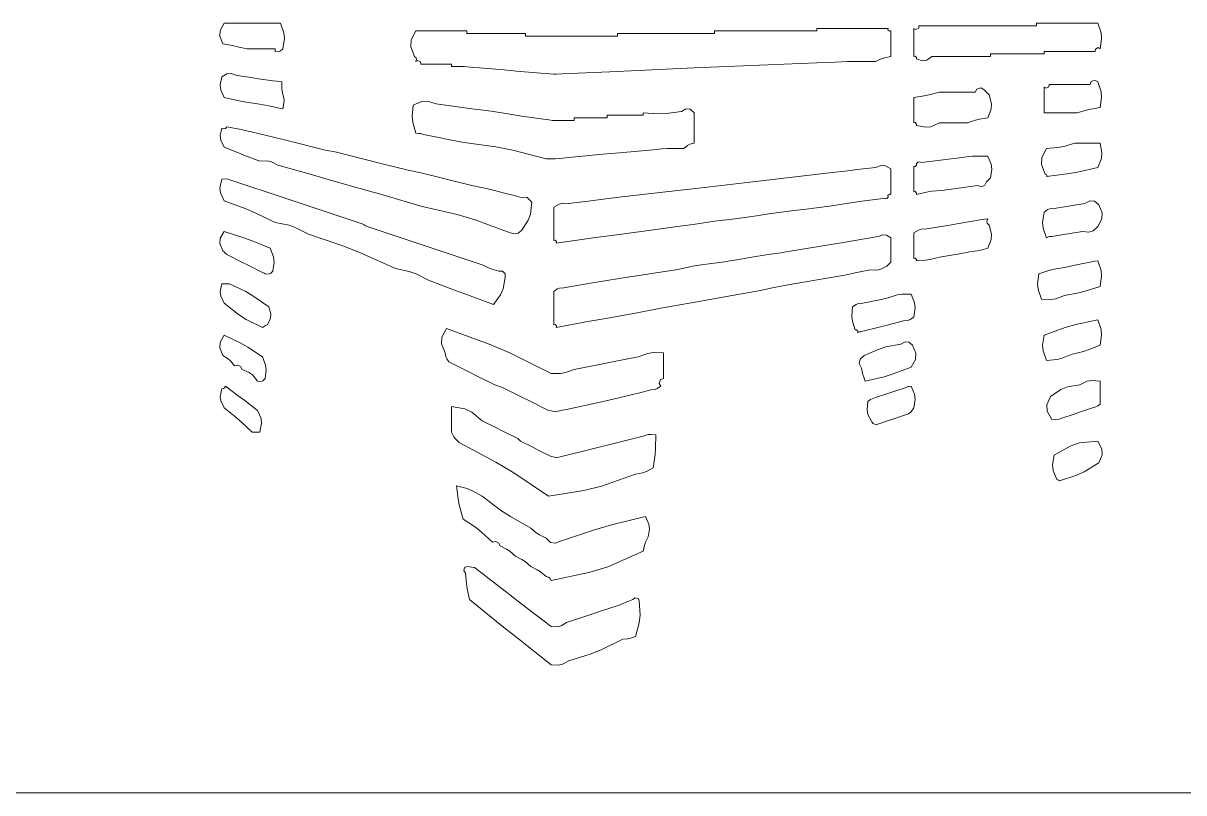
# Model space of a CAD drawing. Header units: millimetres. Extents: x 83639 to 85739, y 1568 to 3511.
# Drawn here: x 84978 to 85032.4, y 1568.1 to 1604.1 of the extents above; entities that cross this region are included whole.
import ezdxf

# ---------------------------------------------------------------- set-up
doc = ezdxf.new("R2010")
doc.units = ezdxf.units.MM
doc.header["$LTSCALE"] = 0.5
doc.layers.add('图框', color=7, linetype='Continuous', lineweight=18)
doc.layers.add('检图用', color=1, linetype='Continuous', lineweight=100)
doc.layers.add('打印-禁用', color=7, linetype='Continuous', lineweight=15, plot=False)

# ---------------------------------------------------------------- blocks, each defined once
blk = doc.blocks.new('DEH-PART-A3-1')
at = {"layer": '图框', "lineweight": 5}
for p, q in [((269.764, 7.216), (269.726, 7.149)), ((269.975, 7.216), (269.764, 7.216)), ((270.08, 7.216), (269.975, 7.216)), ((270.291, 7.216), (270.08, 7.216)), ((270.323, 7.125), (270.291, 7.216)), ((276.283, 7.192), (276.281, 7.171)), ((276.724, 7.192), (276.283, 7.192)), ((276.945, 7.192), (276.724, 7.192)), ((277.386, 7.192), (276.945, 7.192)), ((277.616, 7.216), (277.386, 7.216)), ((277.386, 7.216), (277.386, 7.207)), ((277.386, 7.207), (277.386, 7.202)), ((277.386, 7.202), (277.386, 7.192)), ((277.731, 7.216), (277.616, 7.216)), ((277.961, 7.216), (277.731, 7.216)), ((277.993, 7.125), (277.961, 7.216)), ((269.726, 7.149), (269.723, 7.095)), ((269.723, 7.095), (269.752, 7.024)), ((270.329, 7.072), (270.323, 7.125)), ((271.561, 7.144), (271.517, 7.059)), ((271.753, 7.144), (271.561, 7.144)), ((271.849, 7.144), (271.753, 7.144)), ((272.041, 7.144), (271.849, 7.144)), ((272.041, 7.135), (272.041, 7.144)), ((272.041, 7.13), (272.041, 7.135)), ((272.041, 7.12), (272.041, 7.13)), ((272.261, 7.12), (272.041, 7.12)), ((272.371, 7.12), (272.261, 7.12)), ((272.592, 7.12), (272.371, 7.12)), ((272.592, 7.111), (272.592, 7.12)), ((272.592, 7.106), (272.592, 7.111)), ((272.592, 7.096), (272.592, 7.106)), ((272.937, 7.096), (272.592, 7.096)), ((273.11, 7.096), (272.937, 7.096)), ((273.455, 7.096), (273.11, 7.096)), ((273.819, 7.12), (273.455, 7.12)), ((273.455, 7.12), (273.455, 7.111)), ((273.455, 7.111), (273.455, 7.106)), ((273.455, 7.106), (273.455, 7.096)), ((274.001, 7.12), (273.819, 7.12)), ((274.366, 7.12), (274.001, 7.12)), ((274.749, 7.144), (274.366, 7.144)), ((274.366, 7.144), (274.366, 7.135)), ((274.366, 7.135), (274.366, 7.13)), ((274.366, 7.13), (274.366, 7.12)), ((274.941, 7.144), (274.749, 7.144)), ((275.324, 7.144), (274.941, 7.144)), ((275.593, 7.168), (275.324, 7.168)), ((275.324, 7.168), (275.324, 7.159)), ((275.324, 7.159), (275.324, 7.154)), ((275.324, 7.154), (275.324, 7.144)), ((275.727, 7.168), (275.593, 7.168)), ((275.995, 7.168), (275.727, 7.168)), ((275.993, 7.155), (275.995, 7.168)), ((276.006, 7.142), (275.993, 7.155)), ((276.019, 7.144), (276.006, 7.142)), ((276.019, 7.048), (276.019, 7.144)), ((276.253, 7.157), (276.235, 7.168)), ((276.235, 7.168), (276.235, 7.063)), ((276.281, 7.171), (276.253, 7.157)), ((277.998, 7.072), (277.993, 7.125)), ((269.752, 7.024), (269.843, 7.006)), ((269.843, 7.006), (269.889, 6.996)), ((269.889, 6.996), (269.979, 6.976)), ((269.979, 6.976), (270.085, 6.976)), ((270.085, 6.976), (270.138, 6.976)), ((270.138, 6.976), (270.243, 6.976)), ((270.243, 6.976), (270.243, 6.967)), ((270.293, 6.956), (270.315, 6.976)), ((270.315, 6.976), (270.329, 7.072)), ((271.517, 7.059), (271.514, 6.994)), ((271.514, 6.994), (271.549, 6.905)), ((276.019, 7), (276.019, 7.048)), ((276.019, 6.905), (276.019, 7)), ((276.235, 7.063), (276.235, 7.01)), ((276.235, 7.01), (276.235, 6.905)), ((277.937, 6.952), (277.939, 6.974)), ((277.939, 6.974), (277.966, 6.987)), ((277.966, 6.987), (277.985, 6.976)), ((277.985, 6.976), (277.998, 7.072)), ((270.243, 6.967), (270.243, 6.962)), ((270.243, 6.962), (270.243, 6.952)), ((270.243, 6.952), (270.273, 6.949)), ((270.273, 6.949), (270.293, 6.956)), ((271.549, 6.905), (271.565, 6.892)), ((271.569, 6.875), (271.561, 6.857)), ((271.561, 6.857), (271.58, 6.868)), ((271.565, 6.892), (271.569, 6.875)), ((271.58, 6.868), (271.607, 6.854)), ((275.876, 6.857), (275.93, 6.883)), ((275.93, 6.883), (275.96, 6.893)), ((275.96, 6.893), (276.019, 6.905)), ((276.235, 6.905), (276.248, 6.907)), ((276.248, 6.907), (276.261, 6.894)), ((276.261, 6.894), (276.259, 6.881)), ((276.259, 6.881), (276.315, 6.864)), ((276.315, 6.864), (276.356, 6.87)), ((276.356, 6.87), (276.403, 6.905)), ((276.403, 6.905), (276.623, 6.905)), ((276.623, 6.905), (276.734, 6.905)), ((276.734, 6.905), (276.954, 6.905)), ((276.954, 6.919), (276.954, 6.929)), ((276.954, 6.929), (277.155, 6.929)), ((276.954, 6.914), (276.954, 6.919)), ((276.954, 6.905), (276.954, 6.914)), ((277.155, 6.929), (277.256, 6.929)), ((277.256, 6.929), (277.457, 6.929)), ((277.457, 6.943), (277.457, 6.952)), ((277.457, 6.952), (277.649, 6.952)), ((277.457, 6.938), (277.457, 6.943)), ((277.457, 6.929), (277.457, 6.938)), ((277.649, 6.952), (277.745, 6.952)), ((277.745, 6.952), (277.937, 6.952)), ((271.607, 6.854), (271.609, 6.833)), ((271.609, 6.833), (271.724, 6.833)), ((271.724, 6.833), (271.782, 6.833)), ((271.782, 6.833), (271.897, 6.833)), ((271.897, 6.833), (271.897, 6.823)), ((271.897, 6.823), (271.897, 6.818)), ((271.897, 6.818), (271.897, 6.809)), ((271.897, 6.809), (271.945, 6.809)), ((271.945, 6.809), (271.969, 6.809)), ((271.969, 6.809), (272.017, 6.809)), ((272.017, 6.809), (272.074, 6.804)), ((272.074, 6.804), (272.103, 6.801)), ((272.103, 6.801), (272.161, 6.797)), ((272.161, 6.797), (272.391, 6.778)), ((272.391, 6.778), (272.506, 6.768)), ((272.506, 6.768), (272.736, 6.749)), ((272.856, 6.737), (273.383, 6.761)), ((273.383, 6.761), (273.647, 6.773)), ((273.647, 6.773), (274.174, 6.797)), ((274.174, 6.797), (274.634, 6.816)), ((274.634, 6.816), (274.864, 6.825)), ((274.864, 6.825), (275.324, 6.845)), ((275.324, 6.845), (275.439, 6.849)), ((275.439, 6.849), (275.497, 6.852)), ((275.497, 6.852), (275.612, 6.857)), ((275.612, 6.857), (275.717, 6.857)), ((275.717, 6.857), (275.77, 6.857)), ((275.77, 6.857), (275.876, 6.857)), ((269.74, 6.713), (269.727, 6.637)), ((269.789, 6.742), (269.74, 6.713)), ((269.83, 6.746), (269.789, 6.742)), ((269.884, 6.725), (269.83, 6.746)), ((270.018, 6.706), (269.884, 6.725)), ((270.085, 6.696), (270.018, 6.706)), ((270.219, 6.677), (270.085, 6.696)), ((270.253, 6.672), (270.219, 6.677)), ((270.269, 6.67), (270.253, 6.672)), ((270.303, 6.665), (270.269, 6.67)), ((270.305, 6.597), (270.303, 6.665)), ((272.736, 6.749), (272.793, 6.744)), ((272.793, 6.744), (272.822, 6.742)), ((272.822, 6.742), (272.88, 6.737)), ((272.865, 6.737), (272.856, 6.737)), ((272.87, 6.737), (272.865, 6.737)), ((272.88, 6.737), (272.87, 6.737)), ((277.899, 6.669), (277.889, 6.641)), ((277.935, 6.681), (277.899, 6.669)), ((277.961, 6.665), (277.935, 6.681)), ((277.993, 6.574), (277.961, 6.665)), ((269.727, 6.637), (269.733, 6.592)), ((269.733, 6.592), (269.764, 6.521)), ((270.31, 6.563), (270.305, 6.597)), ((270.327, 6.497), (270.31, 6.563)), ((276.38, 6.544), (276.332, 6.535)), ((276.475, 6.569), (276.38, 6.544)), ((276.609, 6.569), (276.475, 6.569)), ((276.676, 6.569), (276.609, 6.569)), ((276.81, 6.569), (276.676, 6.569)), ((276.828, 6.599), (276.81, 6.569)), ((276.863, 6.609), (276.828, 6.599)), ((276.894, 6.593), (276.863, 6.609)), ((276.913, 6.574), (276.894, 6.593)), ((276.923, 6.564), (276.913, 6.574)), ((276.942, 6.545), (276.923, 6.564)), ((276.964, 6.461), (276.942, 6.545)), ((277.476, 6.606), (277.457, 6.617)), ((277.457, 6.617), (277.457, 6.521)), ((277.503, 6.62), (277.476, 6.606)), ((277.505, 6.641), (277.503, 6.62)), ((277.659, 6.641), (277.505, 6.641)), ((277.735, 6.641), (277.659, 6.641)), ((277.889, 6.641), (277.735, 6.641)), ((277.998, 6.521), (277.993, 6.574)), ((269.764, 6.521), (269.887, 6.491)), ((269.887, 6.491), (269.95, 6.479)), ((269.95, 6.479), (270.075, 6.461)), ((270.075, 6.461), (270.147, 6.447)), ((270.147, 6.447), (270.183, 6.44)), ((270.183, 6.44), (270.255, 6.425)), ((270.315, 6.413), (270.32, 6.447)), ((270.32, 6.447), (270.322, 6.464)), ((270.322, 6.464), (270.327, 6.497)), ((271.537, 6.449), (271.529, 6.344)), ((271.618, 6.481), (271.537, 6.449)), ((271.67, 6.484), (271.618, 6.481)), ((271.753, 6.461), (271.67, 6.484)), ((271.887, 6.442), (271.753, 6.461)), ((271.954, 6.432), (271.887, 6.442)), ((272.089, 6.413), (271.954, 6.432)), ((276.332, 6.535), (276.235, 6.521)), ((276.235, 6.521), (276.235, 6.425)), ((276.961, 6.41), (276.964, 6.461)), ((277.457, 6.521), (277.457, 6.473)), ((277.457, 6.473), (277.457, 6.377)), ((277.985, 6.425), (277.998, 6.521)), ((270.255, 6.425), (270.279, 6.42)), ((270.279, 6.42), (270.291, 6.418)), ((270.291, 6.418), (270.315, 6.413)), ((271.529, 6.344), (271.534, 6.288)), ((272.223, 6.398), (272.089, 6.413)), ((272.291, 6.389), (272.223, 6.398)), ((272.424, 6.365), (272.291, 6.389)), ((272.558, 6.346), (272.424, 6.365)), ((272.626, 6.336), (272.558, 6.346)), ((272.76, 6.317), (272.626, 6.336)), ((272.793, 6.313), (272.76, 6.317)), ((273.172, 6.329), (273.047, 6.329)), ((273.047, 6.329), (273.047, 6.32)), ((273.047, 6.32), (273.047, 6.315)), ((273.234, 6.329), (273.172, 6.329)), ((273.359, 6.329), (273.234, 6.329)), ((273.493, 6.353), (273.359, 6.353)), ((273.359, 6.353), (273.359, 6.344)), ((273.359, 6.344), (273.359, 6.339)), ((273.359, 6.339), (273.359, 6.329)), ((273.56, 6.353), (273.493, 6.353)), ((273.694, 6.353), (273.56, 6.353)), ((273.838, 6.367), (273.694, 6.377)), ((273.694, 6.377), (273.694, 6.368)), ((273.694, 6.368), (273.694, 6.363)), ((273.694, 6.363), (273.694, 6.353)), ((273.911, 6.37), (273.838, 6.367)), ((274.054, 6.389), (273.911, 6.37)), ((274.096, 6.413), (274.054, 6.389)), ((274.137, 6.409), (274.096, 6.413)), ((274.174, 6.377), (274.137, 6.409)), ((274.174, 6.262), (274.174, 6.377)), ((276.235, 6.425), (276.235, 6.377)), ((276.235, 6.377), (276.235, 6.281)), ((276.852, 6.316), (276.93, 6.329)), ((276.93, 6.329), (276.961, 6.41)), ((277.457, 6.377), (277.582, 6.377)), ((277.582, 6.377), (277.644, 6.377)), ((277.644, 6.377), (277.769, 6.377)), ((277.769, 6.377), (277.854, 6.402)), ((277.854, 6.402), (277.897, 6.411)), ((277.897, 6.411), (277.985, 6.425)), ((269.74, 6.233), (269.727, 6.162)), ((269.758, 6.226), (269.74, 6.233)), ((269.775, 6.23), (269.758, 6.226)), ((269.788, 6.245), (269.775, 6.23)), ((269.922, 6.218), (269.788, 6.245)), ((269.989, 6.203), (269.922, 6.218)), ((271.534, 6.288), (271.561, 6.186)), ((272.81, 6.31), (272.793, 6.313)), ((272.844, 6.305), (272.81, 6.31)), ((272.925, 6.305), (272.844, 6.305)), ((272.966, 6.305), (272.925, 6.305)), ((273.047, 6.305), (272.966, 6.305)), ((273.047, 6.315), (273.047, 6.305)), ((274.174, 6.205), (274.174, 6.262)), ((276.235, 6.281), (276.248, 6.284)), ((276.248, 6.284), (276.261, 6.271)), ((276.261, 6.271), (276.259, 6.257)), ((276.259, 6.257), (276.344, 6.24)), ((276.344, 6.24), (276.395, 6.246)), ((276.395, 6.246), (276.475, 6.281)), ((276.475, 6.281), (276.58, 6.281)), ((276.58, 6.281), (276.633, 6.281)), ((276.633, 6.281), (276.738, 6.281)), ((276.738, 6.281), (276.813, 6.306)), ((276.813, 6.306), (276.852, 6.316)), ((269.727, 6.162), (269.732, 6.119)), ((269.732, 6.119), (269.764, 6.054)), ((270.123, 6.174), (269.989, 6.203)), ((270.353, 6.116), (270.123, 6.174)), ((270.468, 6.087), (270.353, 6.116)), ((271.561, 6.186), (271.59, 6.183)), ((271.59, 6.183), (271.605, 6.181)), ((271.605, 6.181), (271.633, 6.174)), ((271.633, 6.174), (271.777, 6.145)), ((271.777, 6.145), (271.849, 6.13)), ((271.849, 6.13), (271.993, 6.102)), ((271.993, 6.102), (272.312, 6.058)), ((274.174, 6.09), (274.174, 6.205)), ((269.764, 6.054), (269.898, 6)), ((269.898, 6), (269.965, 5.974)), ((270.699, 6.03), (270.468, 6.087)), ((270.746, 6.02), (270.699, 6.03)), ((270.77, 6.015), (270.746, 6.02)), ((270.818, 6.006), (270.77, 6.015)), ((271.087, 5.939), (270.818, 6.006)), ((272.312, 6.058), (272.472, 6.027)), ((272.472, 6.027), (272.784, 5.946)), ((273.316, 5.987), (273.474, 6.001)), ((273.474, 6.001), (273.79, 6.03)), ((273.79, 6.03), (273.843, 6.035)), ((273.843, 6.035), (273.869, 6.037)), ((273.869, 6.037), (273.922, 6.042)), ((273.922, 6.042), (273.984, 6.042)), ((273.984, 6.042), (274.016, 6.042)), ((274.016, 6.042), (274.078, 6.042)), ((274.078, 6.042), (274.11, 6.07)), ((274.11, 6.07), (274.132, 6.081)), ((274.132, 6.081), (274.174, 6.09)), ((277.481, 6.042), (277.437, 5.956)), ((277.588, 6.051), (277.481, 6.042)), ((277.642, 6.061), (277.588, 6.051)), ((277.745, 6.09), (277.642, 6.061)), ((277.841, 6.09), (277.745, 6.09)), ((277.889, 6.09), (277.841, 6.09)), ((277.985, 6.09), (277.889, 6.09)), ((278.001, 6), (277.985, 6.09)), ((277.996, 5.947), (278.001, 6)), ((269.965, 5.974), (270.099, 5.922)), ((270.099, 5.922), (270.168, 5.925)), ((270.168, 5.925), (270.206, 5.917)), ((270.206, 5.917), (270.267, 5.886)), ((270.267, 5.886), (270.469, 5.83)), ((271.221, 5.905), (271.087, 5.939)), ((271.489, 5.838), (271.221, 5.905)), ((272.784, 5.946), (272.87, 5.945)), ((272.87, 5.945), (272.914, 5.948)), ((272.914, 5.948), (272.999, 5.958)), ((272.999, 5.958), (273.316, 5.987)), ((275.93, 5.882), (275.876, 5.862)), ((275.969, 5.879), (275.93, 5.882)), ((276.261, 5.885), (276.248, 5.872)), ((276.272, 5.913), (276.259, 5.898)), ((276.259, 5.898), (276.261, 5.885)), ((276.289, 5.917), (276.272, 5.913)), ((276.307, 5.91), (276.289, 5.917)), ((276.46, 5.929), (276.307, 5.91)), ((276.537, 5.939), (276.46, 5.929)), ((276.69, 5.958), (276.537, 5.939)), ((276.729, 5.963), (276.69, 5.958)), ((276.748, 5.965), (276.729, 5.963)), ((276.786, 5.97), (276.748, 5.965)), ((276.844, 5.97), (276.786, 5.97)), ((276.873, 5.97), (276.844, 5.97)), ((276.93, 5.97), (276.873, 5.97)), ((276.962, 5.894), (276.93, 5.97)), ((276.968, 5.847), (276.962, 5.894)), ((277.437, 5.956), (277.434, 5.891)), ((277.434, 5.891), (277.469, 5.802)), ((277.961, 5.862), (277.996, 5.947)), ((270.469, 5.83), (270.569, 5.801)), ((270.569, 5.801), (270.77, 5.742)), ((271.537, 5.828), (271.489, 5.838)), ((271.561, 5.824), (271.537, 5.828)), ((271.609, 5.814), (271.561, 5.824)), ((271.801, 5.766), (271.609, 5.814)), ((275.444, 5.814), (274.697, 5.726)), ((275.617, 5.833), (275.444, 5.814)), ((275.703, 5.843), (275.617, 5.833)), ((275.876, 5.862), (275.703, 5.843)), ((276.019, 5.85), (275.969, 5.879)), ((276.019, 5.754), (276.019, 5.85)), ((276.248, 5.872), (276.235, 5.874)), ((276.235, 5.874), (276.235, 5.778)), ((276.235, 5.778), (276.235, 5.73)), ((276.954, 5.766), (276.968, 5.847)), ((277.469, 5.802), (277.479, 5.797)), ((277.479, 5.797), (277.483, 5.789)), ((277.481, 5.778), (277.674, 5.803)), ((277.483, 5.789), (277.481, 5.778)), ((277.674, 5.803), (277.771, 5.82)), ((277.771, 5.82), (277.961, 5.862)), ((269.74, 5.754), (269.724, 5.674)), ((269.724, 5.674), (269.73, 5.625)), ((269.778, 5.758), (269.74, 5.754)), ((269.799, 5.755), (269.778, 5.758)), ((269.836, 5.742), (269.799, 5.755)), ((270.325, 5.579), (269.836, 5.742)), ((270.77, 5.742), (271.106, 5.648)), ((271.897, 5.742), (271.801, 5.766)), ((272.089, 5.694), (271.897, 5.742)), ((272.137, 5.685), (272.089, 5.694)), ((272.161, 5.68), (272.137, 5.685)), ((272.208, 5.67), (272.161, 5.68)), ((272.324, 5.641), (272.208, 5.67)), ((274.323, 5.683), (273.575, 5.598)), ((274.697, 5.726), (274.323, 5.683)), ((276.019, 5.706), (276.019, 5.754)), ((276.019, 5.61), (276.019, 5.706)), ((276.235, 5.73), (276.235, 5.634)), ((276.499, 5.646), (276.633, 5.665)), ((276.633, 5.665), (276.7, 5.675)), ((276.7, 5.675), (276.834, 5.694)), ((276.834, 5.694), (276.869, 5.682)), ((276.869, 5.682), (276.903, 5.697)), ((276.903, 5.697), (276.918, 5.73)), ((276.918, 5.73), (276.933, 5.744)), ((276.933, 5.744), (276.94, 5.752)), ((276.94, 5.752), (276.954, 5.766)), ((269.73, 5.625), (269.764, 5.55)), ((270.569, 5.498), (270.325, 5.579)), ((271.106, 5.648), (271.274, 5.6)), ((271.274, 5.6), (271.609, 5.502)), ((272.381, 5.627), (272.324, 5.641)), ((272.496, 5.598), (272.381, 5.627)), ((272.538, 5.586), (272.496, 5.598)), ((272.561, 5.583), (272.538, 5.586)), ((272.604, 5.586), (272.561, 5.583)), ((272.623, 5.567), (272.604, 5.586)), ((272.633, 5.558), (272.623, 5.567)), ((272.652, 5.538), (272.633, 5.558)), ((273.23, 5.555), (272.999, 5.526)), ((273.345, 5.57), (273.23, 5.555)), ((273.575, 5.598), (273.345, 5.57)), ((275.746, 5.546), (275.947, 5.574)), ((275.947, 5.574), (275.967, 5.57)), ((275.967, 5.57), (275.981, 5.573)), ((275.981, 5.573), (275.995, 5.586)), ((275.993, 5.6), (276.006, 5.613)), ((275.995, 5.586), (275.993, 5.6)), ((276.006, 5.613), (276.019, 5.61)), ((276.235, 5.634), (276.248, 5.637)), ((276.248, 5.637), (276.261, 5.624)), ((276.259, 5.61), (276.353, 5.633)), ((276.261, 5.624), (276.259, 5.61)), ((276.353, 5.633), (276.402, 5.64)), ((276.402, 5.64), (276.499, 5.646)), ((269.764, 5.55), (269.959, 5.478)), ((269.959, 5.478), (270.055, 5.437)), ((271.058, 5.335), (270.569, 5.498)), ((271.609, 5.502), (271.95, 5.422)), ((272.638, 5.427), (272.652, 5.538)), ((272.907, 5.52), (272.856, 5.49)), ((272.856, 5.49), (272.856, 5.366)), ((272.94, 5.528), (272.907, 5.52)), ((272.999, 5.526), (272.94, 5.528)), ((274.893, 5.431), (275.113, 5.459)), ((275.113, 5.459), (275.224, 5.474)), ((275.224, 5.474), (275.444, 5.502)), ((275.444, 5.502), (275.645, 5.531)), ((275.645, 5.531), (275.746, 5.546)), ((277.49, 5.468), (277.457, 5.443)), ((277.512, 5.476), (277.49, 5.468)), ((277.553, 5.478), (277.512, 5.476)), ((277.668, 5.498), (277.553, 5.478)), ((277.726, 5.507), (277.668, 5.498)), ((277.841, 5.526), (277.726, 5.507)), ((277.887, 5.552), (277.841, 5.526)), ((277.932, 5.548), (277.887, 5.552)), ((277.973, 5.514), (277.932, 5.548)), ((278.004, 5.439), (277.973, 5.514)), ((270.055, 5.437), (270.243, 5.347)), ((270.243, 5.347), (270.372, 5.321)), ((271.95, 5.422), (272.119, 5.371)), ((272.119, 5.371), (272.448, 5.251)), ((272.556, 5.275), (272.617, 5.369)), ((272.617, 5.369), (272.638, 5.427)), ((272.856, 5.366), (272.856, 5.303)), ((274.164, 5.33), (274.366, 5.359)), ((274.366, 5.359), (274.442, 5.368)), ((274.442, 5.368), (274.481, 5.373)), ((274.481, 5.373), (274.557, 5.383)), ((274.557, 5.383), (274.692, 5.402)), ((274.692, 5.402), (274.759, 5.411)), ((274.759, 5.411), (274.893, 5.431)), ((276.657, 5.337), (276.556, 5.32)), ((276.858, 5.371), (276.657, 5.337)), ((276.887, 5.375), (276.858, 5.371)), ((276.901, 5.378), (276.887, 5.375)), ((276.93, 5.383), (276.901, 5.378)), ((276.921, 5.36), (276.93, 5.383)), ((276.925, 5.34), (276.921, 5.36)), ((276.942, 5.323), (276.925, 5.34)), ((277.457, 5.443), (277.444, 5.347)), ((277.444, 5.347), (277.449, 5.294)), ((277.961, 5.311), (278.001, 5.382)), ((278.001, 5.382), (278.004, 5.439)), ((269.764, 5.263), (269.727, 5.201)), ((269.939, 5.208), (269.764, 5.263)), ((270.372, 5.321), (270.437, 5.298)), ((270.437, 5.298), (270.555, 5.239)), ((270.555, 5.239), (270.886, 5.124)), ((271.077, 5.325), (271.058, 5.335)), ((271.087, 5.32), (271.077, 5.325)), ((271.106, 5.311), (271.087, 5.32)), ((271.537, 5.167), (271.106, 5.311)), ((272.448, 5.251), (272.491, 5.24)), ((272.491, 5.24), (272.522, 5.247)), ((272.522, 5.247), (272.556, 5.275)), ((272.856, 5.303), (272.856, 5.179)), ((273.273, 5.209), (273.469, 5.235)), ((273.469, 5.235), (273.862, 5.287)), ((273.862, 5.287), (274.064, 5.315)), ((274.064, 5.315), (274.164, 5.33)), ((275.944, 5.232), (275.9, 5.215)), ((275.979, 5.229), (275.944, 5.232)), ((276.019, 5.203), (275.979, 5.229)), ((276.278, 5.277), (276.235, 5.251)), ((276.235, 5.251), (276.235, 5.155)), ((276.305, 5.285), (276.278, 5.277)), ((276.355, 5.287), (276.305, 5.285)), ((276.556, 5.32), (276.355, 5.287)), ((276.964, 5.239), (276.942, 5.323)), ((276.961, 5.188), (276.964, 5.239)), ((277.449, 5.294), (277.481, 5.203)), ((277.529, 5.215), (277.644, 5.234)), ((277.644, 5.234), (277.702, 5.244)), ((277.702, 5.244), (277.817, 5.263)), ((277.817, 5.263), (277.877, 5.256)), ((277.877, 5.256), (277.917, 5.269)), ((277.917, 5.269), (277.961, 5.311)), ((269.727, 5.201), (269.723, 5.149)), ((269.723, 5.149), (269.752, 5.083)), ((270.025, 5.177), (269.939, 5.208)), ((270.195, 5.107), (270.025, 5.177)), ((270.886, 5.124), (271.05, 5.059)), ((271.753, 5.095), (271.537, 5.167)), ((272.856, 5.179), (272.869, 5.181)), ((272.869, 5.181), (272.882, 5.168)), ((272.88, 5.155), (273.273, 5.209)), ((272.882, 5.168), (272.88, 5.155)), ((275.382, 5.129), (275.037, 5.071)), ((275.554, 5.157), (275.382, 5.129)), ((275.9, 5.215), (275.554, 5.157)), ((276.019, 5.112), (276.019, 5.203)), ((276.235, 5.155), (276.235, 5.107)), ((276.93, 5.107), (276.961, 5.188)), ((277.481, 5.203), (277.498, 5.213)), ((277.498, 5.213), (277.51, 5.216)), ((277.51, 5.216), (277.529, 5.215)), ((269.752, 5.083), (269.766, 5.069)), ((269.766, 5.069), (269.773, 5.061)), ((269.773, 5.061), (269.788, 5.047)), ((269.788, 5.047), (269.922, 4.98)), ((270.227, 5.026), (270.195, 5.107)), ((270.233, 4.977), (270.227, 5.026)), ((271.05, 5.059), (271.37, 4.915)), ((272.185, 4.951), (271.753, 5.095)), ((274.696, 5.018), (274.61, 5.004)), ((274.869, 5.047), (274.696, 5.018)), ((274.936, 5.057), (274.869, 5.047)), ((274.97, 5.061), (274.936, 5.057)), ((275.037, 5.071), (274.97, 5.061)), ((276.019, 5.066), (276.019, 5.112)), ((276.019, 4.975), (276.019, 5.066)), ((276.235, 5.107), (276.235, 5.011)), ((276.235, 5.011), (276.248, 5.013)), ((276.248, 5.013), (276.261, 5)), ((276.39, 5.002), (276.475, 5.023)), ((276.475, 5.023), (276.59, 5.042)), ((276.59, 5.042), (276.647, 5.052)), ((276.647, 5.052), (276.762, 5.071)), ((276.762, 5.071), (276.83, 5.081)), ((276.83, 5.081), (276.864, 5.089)), ((276.864, 5.089), (276.93, 5.107)), ((269.922, 4.98), (269.989, 4.946)), ((269.989, 4.946), (270.123, 4.879)), ((270.219, 4.891), (270.233, 4.977)), ((271.37, 4.915), (271.499, 4.889)), ((272.244, 4.922), (272.185, 4.951)), ((272.276, 4.909), (272.244, 4.922)), ((272.34, 4.891), (272.276, 4.909)), ((274.006, 4.903), (273.814, 4.874)), ((274.177, 4.94), (274.006, 4.903)), ((274.264, 4.954), (274.177, 4.94)), ((274.437, 4.975), (274.264, 4.954)), ((274.61, 5.004), (274.437, 4.975)), ((275.732, 4.884), (275.828, 4.903)), ((275.828, 4.903), (275.892, 4.902)), ((275.892, 4.902), (275.926, 4.91)), ((275.926, 4.91), (275.983, 4.939)), ((275.983, 4.939), (275.998, 4.954)), ((275.998, 4.954), (276.005, 4.961)), ((276.005, 4.961), (276.019, 4.975)), ((276.261, 5), (276.259, 4.987)), ((276.259, 4.987), (276.346, 4.995)), ((276.346, 4.995), (276.39, 5.002)), ((277.552, 4.91), (277.503, 4.898)), ((277.649, 4.927), (277.552, 4.91)), ((277.745, 4.946), (277.649, 4.927)), ((277.793, 4.956), (277.745, 4.946)), ((277.889, 4.975), (277.793, 4.956)), ((277.917, 4.982), (277.889, 4.975)), ((277.932, 4.985), (277.917, 4.982)), ((277.961, 4.987), (277.932, 4.985)), ((277.993, 4.896), (277.961, 4.987)), ((270.123, 4.879), (270.133, 4.874)), ((270.133, 4.874), (270.138, 4.872)), ((270.138, 4.872), (270.147, 4.867)), ((270.147, 4.867), (270.177, 4.864)), ((270.177, 4.864), (270.197, 4.87)), ((270.197, 4.87), (270.219, 4.891)), ((271.499, 4.889), (271.564, 4.867)), ((271.564, 4.867), (271.681, 4.807)), ((271.681, 4.807), (271.925, 4.714)), ((272.374, 4.89), (272.34, 4.891)), ((272.399, 4.865), (272.374, 4.89)), ((272.38, 4.724), (272.4, 4.831)), ((272.4, 4.831), (272.399, 4.865)), ((273.297, 4.793), (273.182, 4.774)), ((273.527, 4.831), (273.297, 4.793)), ((273.719, 4.859), (273.527, 4.831)), ((273.814, 4.874), (273.719, 4.859)), ((275.037, 4.759), (275.257, 4.798)), ((275.257, 4.798), (275.367, 4.817)), ((275.367, 4.817), (275.588, 4.855)), ((275.588, 4.855), (275.684, 4.874)), ((275.684, 4.874), (275.732, 4.884)), ((277.409, 4.867), (277.396, 4.772)), ((277.503, 4.898), (277.409, 4.867)), ((277.985, 4.747), (277.998, 4.843)), ((277.998, 4.843), (277.993, 4.896)), ((269.74, 4.771), (269.727, 4.7)), ((269.727, 4.7), (269.732, 4.657)), ((269.769, 4.771), (269.74, 4.771)), ((269.783, 4.771), (269.769, 4.771)), ((269.812, 4.771), (269.783, 4.771)), ((269.968, 4.699), (269.812, 4.771)), ((270.043, 4.655), (269.968, 4.699)), ((271.925, 4.714), (272.047, 4.669)), ((272.357, 4.668), (272.38, 4.724)), ((272.888, 4.725), (272.856, 4.7)), ((272.856, 4.7), (272.856, 4.575)), ((272.911, 4.733), (272.888, 4.725)), ((272.951, 4.735), (272.911, 4.733)), ((273.182, 4.774), (272.951, 4.735)), ((274.423, 4.644), (274.797, 4.711)), ((274.797, 4.711), (274.893, 4.731)), ((274.893, 4.731), (274.941, 4.74)), ((274.941, 4.74), (275.037, 4.759)), ((277.396, 4.772), (277.401, 4.718)), ((277.401, 4.718), (277.433, 4.628)), ((277.649, 4.664), (277.785, 4.689)), ((277.785, 4.689), (277.853, 4.706)), ((277.853, 4.706), (277.985, 4.747)), ((269.732, 4.657), (269.764, 4.592)), ((269.764, 4.592), (269.897, 4.486)), ((270.183, 4.556), (270.043, 4.655)), ((272.047, 4.669), (272.292, 4.58)), ((272.292, 4.58), (272.357, 4.668)), ((272.856, 4.575), (272.856, 4.513)), ((273.862, 4.544), (274.236, 4.611)), ((274.236, 4.611), (274.423, 4.644)), ((275.693, 4.579), (275.66, 4.556)), ((275.715, 4.587), (275.693, 4.579)), ((275.756, 4.592), (275.715, 4.587)), ((275.852, 4.611), (275.756, 4.592)), ((275.9, 4.62), (275.852, 4.611)), ((275.995, 4.64), (275.9, 4.62)), ((276.078, 4.668), (275.995, 4.64)), ((276.124, 4.675), (276.078, 4.668)), ((276.211, 4.676), (276.124, 4.675)), ((276.243, 4.595), (276.211, 4.676)), ((276.249, 4.546), (276.243, 4.595)), ((277.433, 4.628), (277.521, 4.625)), ((277.521, 4.625), (277.567, 4.633)), ((277.567, 4.633), (277.649, 4.664)), ((269.897, 4.486), (269.971, 4.439)), ((270.2, 4.491), (270.183, 4.556)), ((270.197, 4.45), (270.2, 4.491)), ((272.856, 4.513), (272.856, 4.388)), ((273.325, 4.444), (273.623, 4.496)), ((273.623, 4.496), (273.718, 4.515)), ((273.718, 4.515), (273.766, 4.525)), ((273.766, 4.525), (273.862, 4.544)), ((275.66, 4.556), (275.654, 4.469)), ((275.654, 4.469), (275.659, 4.423)), ((276.235, 4.46), (276.249, 4.546)), ((269.971, 4.439), (270.123, 4.364)), ((270.123, 4.364), (270.141, 4.376)), ((270.141, 4.376), (270.151, 4.381)), ((270.151, 4.381), (270.171, 4.388)), ((270.171, 4.388), (270.197, 4.45)), ((272.856, 4.388), (272.869, 4.39)), ((272.869, 4.39), (272.882, 4.377)), ((272.88, 4.364), (273.177, 4.418)), ((272.882, 4.377), (272.88, 4.364)), ((273.177, 4.418), (273.325, 4.444)), ((275.659, 4.423), (275.684, 4.34)), ((275.756, 4.328), (275.909, 4.366)), ((275.909, 4.366), (275.986, 4.386)), ((275.986, 4.386), (276.139, 4.424)), ((276.139, 4.424), (276.18, 4.429)), ((276.18, 4.429), (276.201, 4.437)), ((276.201, 4.437), (276.235, 4.46)), ((277.655, 4.362), (277.457, 4.292)), ((277.756, 4.391), (277.655, 4.362)), ((277.961, 4.436), (277.756, 4.391)), ((277.993, 4.345), (277.961, 4.436)), ((269.764, 4.292), (269.726, 4.225)), ((269.912, 4.219), (269.764, 4.292)), ((271.806, 4.272), (271.802, 4.209)), ((271.849, 4.352), (271.806, 4.272)), ((272.251, 4.208), (271.849, 4.352)), ((275.684, 4.34), (275.697, 4.342)), ((275.697, 4.342), (275.71, 4.329)), ((275.71, 4.329), (275.708, 4.316)), ((275.708, 4.316), (275.727, 4.321)), ((275.727, 4.321), (275.737, 4.323)), ((275.737, 4.323), (275.756, 4.328)), ((277.457, 4.292), (277.444, 4.197)), ((277.985, 4.196), (277.998, 4.292)), ((277.998, 4.292), (277.993, 4.345)), ((269.726, 4.225), (269.723, 4.171)), ((269.723, 4.171), (269.752, 4.1)), ((269.985, 4.178), (269.912, 4.219)), ((270.123, 4.088), (269.985, 4.178)), ((271.802, 4.209), (271.837, 4.124)), ((272.449, 4.123), (272.251, 4.208)), ((275.901, 4.158), (275.768, 4.1)), ((275.972, 4.18), (275.901, 4.158)), ((276.115, 4.208), (275.972, 4.18)), ((276.154, 4.228), (276.115, 4.208)), ((276.19, 4.224), (276.154, 4.228)), ((276.223, 4.196), (276.19, 4.224)), ((276.255, 4.121), (276.223, 4.196)), ((277.444, 4.197), (277.449, 4.143)), ((277.449, 4.143), (277.481, 4.052)), ((277.721, 4.112), (277.828, 4.139)), ((277.828, 4.139), (277.881, 4.156)), ((277.881, 4.156), (277.985, 4.196)), ((269.752, 4.1), (269.801, 4.07)), ((269.801, 4.07), (269.824, 4.05)), ((269.824, 4.05), (269.86, 4.004)), ((270.151, 4.011), (270.123, 4.088)), ((271.837, 4.124), (271.844, 4.088)), ((271.844, 4.088), (271.852, 4.07)), ((271.852, 4.07), (271.873, 4.04)), ((271.873, 4.04), (272.046, 3.954)), ((272.832, 3.933), (272.449, 4.123)), ((273.407, 4.04), (273.287, 4.016)), ((273.647, 4.088), (273.407, 4.04)), ((273.738, 4.119), (273.647, 4.088)), ((273.789, 4.127), (273.738, 4.119)), ((273.886, 4.124), (273.789, 4.127)), ((273.886, 4.028), (273.886, 4.124)), ((275.732, 4.067), (275.723, 4.025)), ((275.768, 4.1), (275.732, 4.067)), ((276.211, 3.992), (276.251, 4.063)), ((276.251, 4.063), (276.255, 4.121)), ((277.481, 4.052), (277.58, 4.063)), ((277.58, 4.063), (277.629, 4.075)), ((277.629, 4.075), (277.721, 4.112)), ((269.86, 4.004), (269.891, 4.01)), ((269.891, 4.01), (269.917, 3.997)), ((269.917, 3.997), (269.932, 3.968)), ((269.932, 3.968), (269.998, 3.941)), ((269.998, 3.941), (270.031, 3.917)), ((270.147, 3.885), (270.156, 3.966)), ((270.156, 3.966), (270.151, 4.011)), ((272.046, 3.954), (272.132, 3.911)), ((272.919, 3.933), (272.832, 3.933)), ((272.965, 3.94), (272.919, 3.933)), ((273.047, 3.968), (272.965, 3.94)), ((273.287, 4.016), (273.047, 3.968)), ((273.886, 3.98), (273.886, 4.028)), ((273.886, 3.885), (273.886, 3.98)), ((275.723, 4.025), (275.744, 3.98)), ((275.744, 3.98), (275.754, 3.932)), ((275.754, 3.932), (275.762, 3.907)), ((275.956, 3.9), (276.043, 3.927)), ((276.043, 3.927), (276.211, 3.992)), ((269.776, 3.813), (269.767, 3.798)), ((269.896, 3.723), (269.776, 3.813)), ((270.031, 3.917), (270.075, 3.861)), ((270.075, 3.861), (270.105, 3.857)), ((270.105, 3.857), (270.125, 3.864)), ((270.125, 3.864), (270.147, 3.885)), ((272.132, 3.911), (272.304, 3.825)), ((272.304, 3.825), (272.333, 3.815)), ((272.333, 3.815), (272.347, 3.81)), ((273.828, 3.79), (273.862, 3.813)), ((273.846, 3.838), (273.858, 3.874)), ((273.862, 3.813), (273.846, 3.838)), ((273.858, 3.874), (273.886, 3.885)), ((275.762, 3.907), (275.78, 3.861)), ((275.78, 3.861), (275.956, 3.9)), ((276.211, 3.813), (276.191, 3.811)), ((276.243, 3.737), (276.211, 3.813)), ((277.793, 3.825), (277.676, 3.807)), ((277.863, 3.859), (277.793, 3.825)), ((277.907, 3.867), (277.863, 3.859)), ((277.985, 3.861), (277.907, 3.867)), ((277.985, 3.774), (277.985, 3.861)), ((269.74, 3.789), (269.727, 3.717)), ((269.727, 3.717), (269.732, 3.674)), ((269.757, 3.791), (269.74, 3.789)), ((269.767, 3.798), (269.757, 3.791)), ((269.956, 3.677), (269.896, 3.723)), ((272.347, 3.81), (272.376, 3.801)), ((272.376, 3.801), (272.549, 3.714)), ((272.549, 3.714), (272.635, 3.671)), ((273.306, 3.667), (273.479, 3.705)), ((273.479, 3.705), (273.594, 3.734)), ((273.594, 3.734), (273.651, 3.748)), ((273.651, 3.748), (273.766, 3.777)), ((273.766, 3.777), (273.807, 3.782)), ((273.807, 3.782), (273.828, 3.79)), ((275.876, 3.705), (275.845, 3.695)), ((275.991, 3.743), (275.876, 3.705)), ((276.048, 3.762), (275.991, 3.743)), ((276.163, 3.801), (276.048, 3.762)), ((276.181, 3.809), (276.163, 3.801)), ((276.191, 3.811), (276.181, 3.809)), ((276.249, 3.69), (276.243, 3.737)), ((277.517, 3.717), (277.485, 3.637)), ((277.615, 3.783), (277.517, 3.717)), ((277.676, 3.807), (277.615, 3.783)), ((277.985, 3.731), (277.985, 3.774)), ((277.985, 3.645), (277.985, 3.731)), ((269.732, 3.674), (269.764, 3.609)), ((269.764, 3.609), (269.872, 3.521)), ((270.075, 3.585), (269.956, 3.677)), ((272.022, 3.601), (271.897, 3.621)), ((271.897, 3.621), (271.897, 3.525)), ((272.088, 3.57), (272.022, 3.601)), ((272.635, 3.671), (272.808, 3.585)), ((272.939, 3.587), (272.975, 3.595)), ((272.975, 3.595), (273.047, 3.609)), ((273.047, 3.609), (273.22, 3.648)), ((273.22, 3.648), (273.306, 3.667)), ((275.804, 3.669), (275.797, 3.591)), ((275.83, 3.687), (275.804, 3.669)), ((275.845, 3.695), (275.83, 3.687)), ((276.207, 3.57), (276.235, 3.609)), ((276.235, 3.609), (276.249, 3.69)), ((277.485, 3.637), (277.488, 3.577)), ((277.798, 3.571), (277.913, 3.609)), ((277.913, 3.609), (277.943, 3.619)), ((277.943, 3.619), (277.958, 3.626)), ((277.958, 3.626), (277.985, 3.645)), ((269.872, 3.521), (269.925, 3.475)), ((270.109, 3.51), (270.075, 3.585)), ((270.114, 3.462), (270.109, 3.51)), ((271.897, 3.525), (271.897, 3.477)), ((272.185, 3.489), (272.088, 3.57)), ((272.319, 3.422), (272.185, 3.489)), ((272.808, 3.585), (272.832, 3.58)), ((272.832, 3.58), (272.844, 3.578)), ((272.844, 3.578), (272.868, 3.573)), ((272.868, 3.573), (272.939, 3.587)), ((275.797, 3.591), (275.805, 3.547)), ((275.805, 3.547), (275.84, 3.477)), ((275.888, 3.453), (275.988, 3.487)), ((275.988, 3.487), (276.039, 3.504)), ((276.039, 3.504), (276.139, 3.537)), ((276.139, 3.537), (276.184, 3.554)), ((276.184, 3.554), (276.207, 3.57)), ((277.488, 3.577), (277.529, 3.501)), ((277.529, 3.501), (277.568, 3.497)), ((277.568, 3.497), (277.589, 3.5)), ((277.589, 3.5), (277.625, 3.513)), ((277.625, 3.513), (277.74, 3.551)), ((277.74, 3.551), (277.798, 3.571)), ((269.925, 3.475), (270.027, 3.381)), ((270.027, 3.381), (270.056, 3.381)), ((270.056, 3.381), (270.071, 3.381)), ((270.071, 3.381), (270.099, 3.381)), ((270.099, 3.381), (270.114, 3.462)), ((271.897, 3.477), (271.897, 3.381)), ((271.897, 3.381), (271.918, 3.338)), ((272.386, 3.388), (272.319, 3.422)), ((272.52, 3.321), (272.386, 3.388)), ((275.84, 3.477), (275.855, 3.462)), ((275.855, 3.462), (275.866, 3.457)), ((275.866, 3.457), (275.888, 3.453)), ((271.918, 3.338), (271.934, 3.318)), ((271.934, 3.318), (271.969, 3.285)), ((271.969, 3.285), (272.313, 3.1)), ((272.53, 3.312), (272.52, 3.321)), ((272.534, 3.307), (272.53, 3.312)), ((272.544, 3.297), (272.534, 3.307)), ((272.659, 3.24), (272.544, 3.297)), ((273.694, 3.345), (273.369, 3.264)), ((273.741, 3.359), (273.694, 3.345)), ((273.766, 3.361), (273.741, 3.359)), ((273.814, 3.357), (273.766, 3.361)), ((273.812, 3.232), (273.814, 3.357)), ((277.79, 3.28), (277.702, 3.251)), ((277.961, 3.297), (277.79, 3.28)), ((278.001, 3.226), (277.961, 3.297)), ((272.717, 3.211), (272.659, 3.24)), ((272.832, 3.154), (272.717, 3.211)), ((273.206, 3.223), (272.88, 3.142)), ((273.369, 3.264), (273.206, 3.223)), ((273.79, 3.046), (273.807, 3.17)), ((273.807, 3.17), (273.812, 3.232)), ((277.553, 3.166), (277.537, 3.076)), ((277.702, 3.251), (277.553, 3.166)), ((277.973, 3.094), (278.004, 3.169)), ((278.004, 3.169), (278.001, 3.226)), ((272.313, 3.1), (272.482, 2.999)), ((272.851, 3.149), (272.832, 3.154)), ((272.86, 3.146), (272.851, 3.149)), ((272.88, 3.142), (272.86, 3.146)), ((277.537, 3.076), (277.542, 3.023)), ((277.833, 3.009), (277.973, 3.094)), ((272.482, 2.999), (272.808, 2.782)), ((273.305, 2.876), (273.623, 2.986)), ((273.623, 2.986), (273.693, 2.999)), ((273.693, 2.999), (273.728, 3.012)), ((273.728, 3.012), (273.79, 3.046)), ((277.542, 3.023), (277.577, 2.938)), ((277.601, 2.926), (277.757, 2.975)), ((277.757, 2.975), (277.833, 3.009)), ((272.045, 2.852), (271.945, 2.878)), ((271.945, 2.878), (271.96, 2.752)), ((272.094, 2.832), (272.045, 2.852)), ((272.185, 2.782), (272.094, 2.832)), ((272.808, 2.782), (273.14, 2.835)), ((273.14, 2.835), (273.305, 2.876)), ((277.577, 2.938), (277.587, 2.933)), ((277.587, 2.933), (277.592, 2.931)), ((277.592, 2.931), (277.601, 2.926)), ((271.96, 2.752), (271.972, 2.689)), ((272.357, 2.649), (272.185, 2.782)), ((271.972, 2.689), (272.005, 2.566)), ((272.449, 2.589), (272.357, 2.649)), ((272.005, 2.566), (272.121, 2.489)), ((272.64, 2.482), (272.449, 2.589)), ((273.398, 2.513), (273.24, 2.467)), ((273.718, 2.59), (273.398, 2.513)), ((273.749, 2.52), (273.718, 2.59)), ((273.755, 2.475), (273.749, 2.52)), ((272.121, 2.489), (272.177, 2.445)), ((272.177, 2.445), (272.28, 2.351)), ((272.692, 2.438), (272.64, 2.482)), ((272.722, 2.418), (272.692, 2.438)), ((272.784, 2.387), (272.722, 2.418)), ((273.24, 2.467), (272.928, 2.363)), ((273.717, 2.349), (273.742, 2.399)), ((273.742, 2.399), (273.755, 2.475)), ((272.28, 2.351), (272.312, 2.356)), ((272.312, 2.356), (272.338, 2.343)), ((272.338, 2.343), (272.352, 2.315)), ((272.352, 2.315), (272.414, 2.283)), ((272.826, 2.347), (272.784, 2.387)), ((272.874, 2.339), (272.826, 2.347)), ((272.928, 2.363), (272.874, 2.339)), ((273.694, 2.267), (273.707, 2.321)), ((273.707, 2.321), (273.717, 2.349)), ((272.414, 2.283), (272.444, 2.264)), ((272.444, 2.264), (272.496, 2.219)), ((272.496, 2.219), (272.558, 2.188)), ((272.558, 2.188), (272.587, 2.168)), ((273.363, 2.12), (273.694, 2.267)), ((272.019, 2.112), (272.013, 2.081)), ((272.013, 2.081), (272.029, 2.063)), ((272.041, 2.123), (272.019, 2.112)), ((272.07, 2.12), (272.041, 2.123)), ((272.084, 2.117), (272.07, 2.12)), ((272.113, 2.111), (272.084, 2.117)), ((272.399, 1.889), (272.113, 2.111)), ((272.587, 2.168), (272.64, 2.123)), ((272.64, 2.123), (272.702, 2.092)), ((272.702, 2.092), (272.731, 2.072)), ((272.731, 2.072), (272.784, 2.027)), ((273.187, 2.064), (273.363, 2.12)), ((272.029, 2.063), (272.037, 1.962)), ((272.037, 1.962), (272.044, 1.911)), ((272.784, 2.027), (272.807, 2.023)), ((272.807, 2.023), (272.821, 2.013)), ((272.821, 2.013), (272.832, 1.991)), ((272.832, 1.991), (273.187, 2.064)), ((272.044, 1.911), (272.065, 1.811)), ((272.543, 1.778), (272.399, 1.889)), ((272.065, 1.811), (272.37, 1.566)), ((272.832, 1.56), (272.543, 1.778)), ((273.479, 1.763), (273.277, 1.696)), ((273.526, 1.784), (273.479, 1.763)), ((273.55, 1.794), (273.526, 1.784)), ((273.599, 1.811), (273.55, 1.794)), ((273.617, 1.827), (273.599, 1.811)), ((273.648, 1.821), (273.617, 1.827)), ((273.659, 1.799), (273.648, 1.821)), ((273.666, 1.665), (273.659, 1.799)), ((273.177, 1.663), (272.975, 1.596)), ((273.277, 1.696), (273.177, 1.663)), ((273.659, 1.594), (273.666, 1.665)), ((272.37, 1.566), (272.524, 1.443)), ((272.891, 1.555), (272.832, 1.56)), ((272.925, 1.564), (272.891, 1.555)), ((272.975, 1.596), (272.925, 1.564)), ((273.623, 1.464), (273.659, 1.594)), ((272.524, 1.443), (272.832, 1.2)), ((273.308, 1.344), (273.503, 1.44)), ((273.503, 1.44), (273.551, 1.444)), ((273.551, 1.444), (273.576, 1.449)), ((273.576, 1.449), (273.623, 1.464)), ((273.206, 1.303), (273.308, 1.344)), ((272.832, 1.2), (272.9, 1.197)), ((272.9, 1.197), (272.938, 1.205)), ((272.938, 1.205), (272.999, 1.236)), ((272.999, 1.236), (273.206, 1.303))]:
    blk.add_line(p, q, dxfattribs=at)
at = {"layer": '打印-禁用', "linetype": 'Continuous'}
blk.add_line((0, 0), (420, 0), dxfattribs=at)

msp = doc.modelspace()

# ---------------------------------------------------------------- block references
at = {"layer": '检图用', "color": 7, "xscale": 5, "yscale": 5, "zscale": 5}
msp.add_blockref('DEH-PART-A3-1', (83638.604, 1568.051), dxfattribs=at)

doc.saveas('drawing.dxf')
